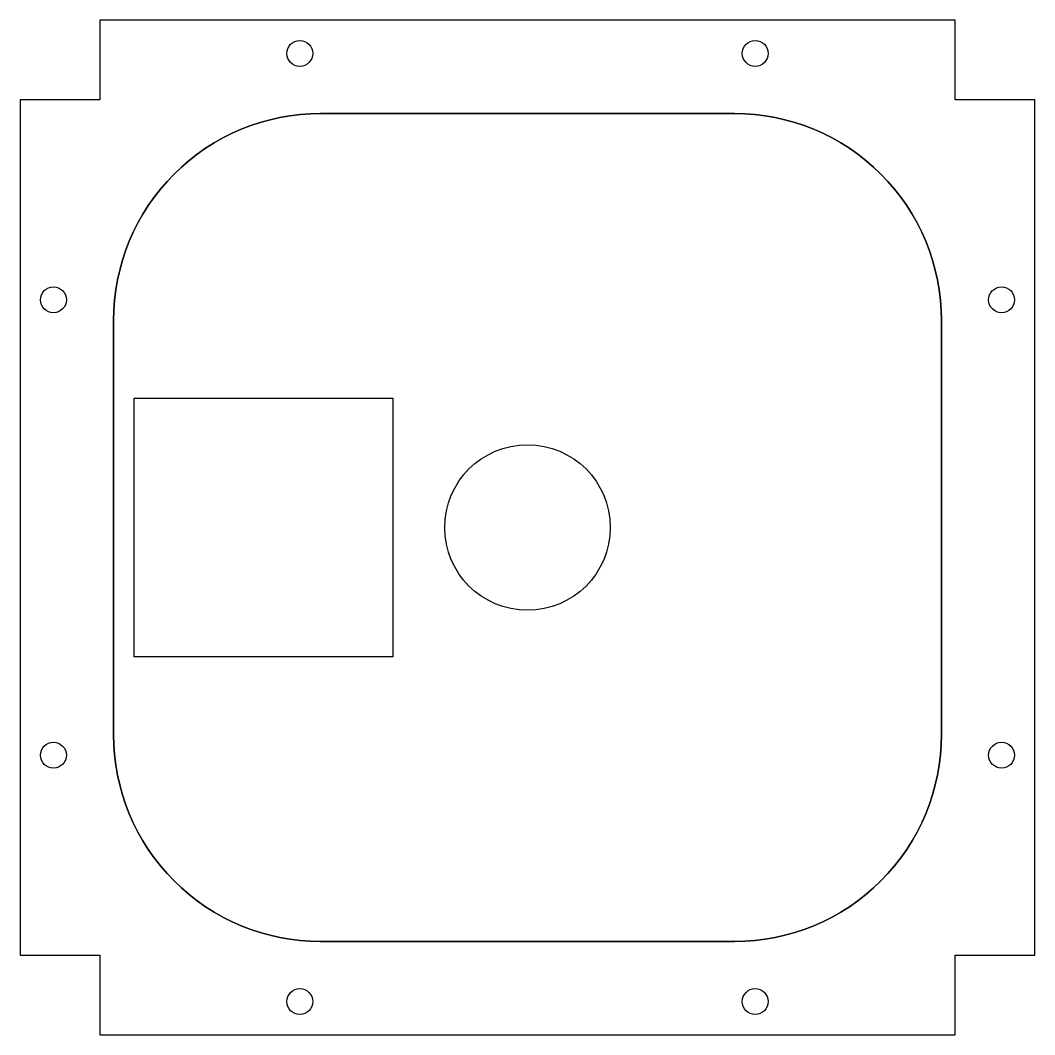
# Model space of a CAD drawing. Header units: millimetres. Extents: x -49 to 49, y -49 to 49.
import ezdxf

# ---------------------------------------------------------------- set-up
doc = ezdxf.new("R2010")
doc.units = ezdxf.units.MM
doc.layers.get('0').update_dxf_attribs({"linetype": 'CONTINUOUS'})

msp = doc.modelspace()

# ---------------------------------------------------------------- linework, layer by layer
for points in [[(49, -41.3), (49, 41.3), (41.3, 41.3), (41.3, 49), (-41.3, 49), (-41.3, 41.3), (-49, 41.3), (-49, -41.3), (-41.3, -41.3), (-41.3, -49), (41.3, -49), (41.3, -41.3)], [(-13, -12.5), (-38, -12.5), (-38, 12.5), (-13, 12.5)]]:
    msp.add_lwpolyline(points, close=True)
for points in [[(-20, -40), (20, -40, 0.414214), (40, -20), (40, 20, 0.414214), (20, 40), (-20, 40, 0.414214), (-40, 20), (-40, -20, 0.414214)], [(40, 20), (40, -20, -0.414214), (20, -40), (-20, -40, -0.414214), (-40, -20), (-40, 20, -0.414214), (-20, 40), (20, 40, -0.414214)]]:
    msp.add_lwpolyline(points, format="xyb", close=True)
for centre, radius in [((-22, 45.8), 1.25), ((22, 45.8), 1.25), ((-45.8, 22), 1.25), ((45.8, 22), 1.25), ((0, 0), 8), ((-45.8, -22), 1.25), ((45.8, -22), 1.25), ((-22, -45.8), 1.25), ((22, -45.8), 1.25)]:
    msp.add_circle(centre, radius)

doc.saveas('drawing.dxf')
